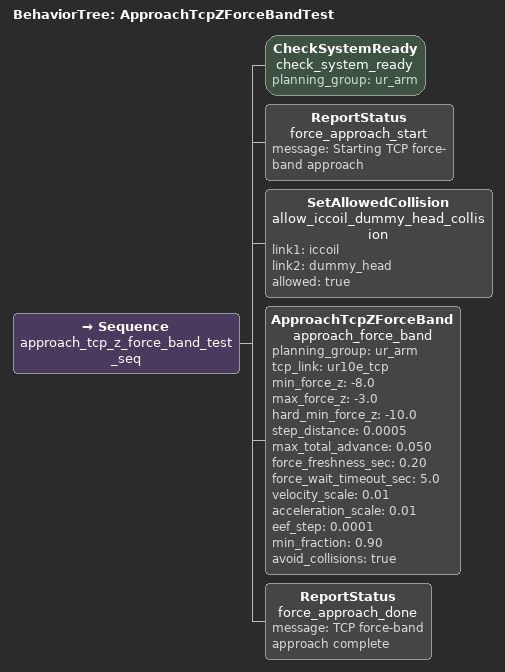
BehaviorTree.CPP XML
<root BTCPP_format="4">
  <BehaviorTree ID="ApproachTcpZForceBandTest">
    <Sequence name="approach_tcp_z_force_band_test_seq">
      <CheckSystemReady
        name="check_system_ready"
        planning_group="ur_arm"/>
      <ReportStatus
        name="force_approach_start"
        message="Starting TCP force-band approach"/>
      <SetAllowedCollision
        name="allow_iccoil_dummy_head_collision"
        link1="iccoil"
        link2="dummy_head"
        allowed="true"/>
      <ApproachTcpZForceBand
        name="approach_force_band"
        planning_group="ur_arm"
        tcp_link="ur10e_tcp"
        min_force_z="-8.0"
        max_force_z="-3.0"
        hard_min_force_z="-10.0"
        step_distance="0.0005"
        max_total_advance="0.050"
        force_freshness_sec="0.20"
        force_wait_timeout_sec="5.0"
        velocity_scale="0.01"
        acceleration_scale="0.01"
        eef_step="0.0001"
        min_fraction="0.90"
        avoid_collisions="true"/>
      <ReportStatus
        name="force_approach_done"
        message="TCP force-band approach complete"/>
    </Sequence>
  </BehaviorTree>
</root>
